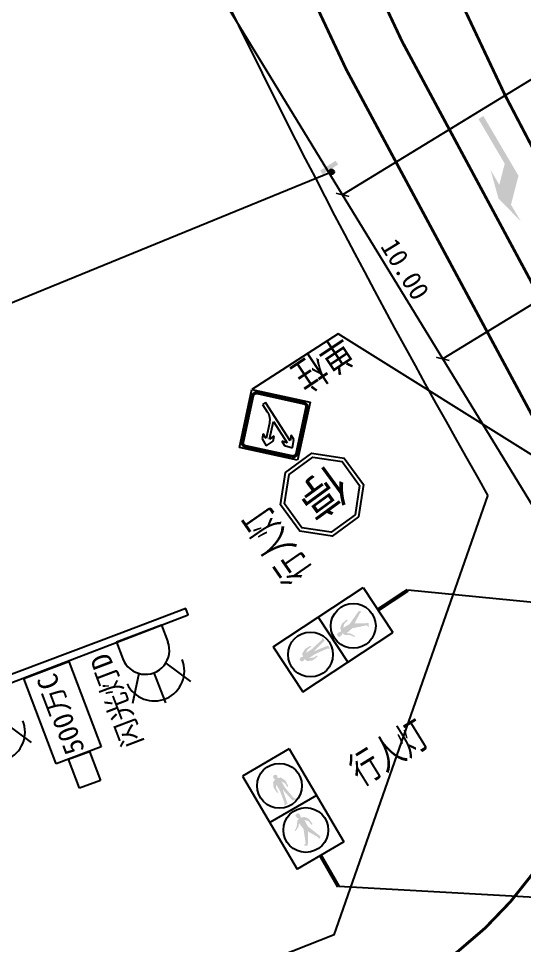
# Model space of a CAD drawing. Header units: millimetres. Extents: x 7233 to 195995, y 19522 to 226352.
# Drawn here: x 10197.56 to 10223.88, y 22416.57 to 22464.77 of the extents above; entities that cross this region are included whole.
import ezdxf

# ---------------------------------------------------------------- set-up
doc = ezdxf.new("R2010")
doc.units = ezdxf.units.MM
doc.linetypes.add('ACAD_ISO10W100', pattern=[18, 12, -3, 0, -3])
doc.linetypes.add('JTSS01', pattern=[6, 2, -4])
for name, color, linetype in [('@-交通信号', 7, 'Continuous'), ('@-交通标志', 7, 'Continuous'), ('@-监控设备', 7, 'Continuous'), ('@-设计标注', 7, 'Continuous'), ('@-道路红线', 1, 'Continuous'), ('AXIS', 2, 'Continuous'), ('交通标志', 7, 'Continuous')]:
    doc.layers.add(name, color=color, linetype=linetype)
doc.layers.add('@-道路标线', color=255, linetype='Continuous', lineweight=0)
doc.styles.add('--黑体', font='simhei.ttf')
doc.styles.add('宋体', font='')
doc.styles.add('黑体', font='simhei.ttf')
doc.styles.get('宋体').set_extended_font_data('SimSun')
doc.dimstyles.new('标志标注', dxfattribs={"dimtxt": 1, "dimasz": 0.5, "dimexe": 0, "dimexo": 0, "dimgap": 0.25, "dimtad": 1, "dimzin": 0, "dimdsep": 46, "dimtxsty": '--黑体', "dimblk": 'ARCHTICK', "dimcen": 0.09, "dimadec": 0, "dimazin": 0, "dimtfac": 1, "dimtix": 1, "dimtmove": 2, "dimatfit": 0, "dimfxl": 1, "dimtolj": 1, "dimtzin": 0, "dimarcsym": 0})

# ---------------------------------------------------------------- blocks, each defined once
blk = doc.blocks.new('_ArchTick')
at = {"color": 0, "linetype": 'ByBlock', "const_width": 0.15}
blk.add_lwpolyline([(-0.5, -0.5), (0.5, 0.5)], dxfattribs=at)
blk = doc.blocks.new('*D56')
at = {"layer": '@-设计标注', "color": 0, "lineweight": -2, "ltscale": 1.5, "transparency": 16777216}
for p, q in [((10228.088, 22452.244), (10219.626, 22447.073)), ((10230.055, 22430.007), (10219.626, 22447.073)), ((10238.516, 22435.178), (10230.055, 22430.007))]:
    blk.add_line(p, q, dxfattribs=at)
at = {"layer": 'Defpoints', "color": 0, "ltscale": 1.5, "transparency": 16777216}
for p in [(10228.088, 22452.244), (10219.626, 22447.073), (10238.516, 22435.178, 0)]:
    blk.add_point(p, dxfattribs=at)
at = {"layer": '@-设计标注', "color": 0, "lineweight": -2, "ltscale": 1.5, "transparency": 16777216, "xscale": 0.5, "yscale": 0.5, "zscale": 0.5}
for p, rotation in [((10219.626, 22447.073), 121.4288750562867), ((10230.055, 22430.007), 301.4288750562868)]:
    blk.add_blockref('_ArchTick', p, dxfattribs=dict(at, rotation=rotation))
at = {"layer": '@-设计标注', "color": 0, "ltscale": 1.5, "transparency": 16777216, "insert": (10225.486, 22438.934), "char_height": 1, "attachment_point": 5, "rotation": 301.4289, "style": '--黑体'}
blk.add_mtext('\\A1;20.00', dxfattribs=at)
blk = doc.blocks.new('*D57')
at = {"layer": '@-设计标注', "color": 0, "lineweight": -2, "ltscale": 1.5, "transparency": 16777216}
for p, q in [((10207.23, 22486.375), (10198.769, 22481.205)), ((10214.412, 22455.606), (10198.769, 22481.205)), ((10222.873, 22460.777), (10214.412, 22455.606))]:
    blk.add_line(p, q, dxfattribs=at)
at = {"layer": 'Defpoints', "color": 0, "ltscale": 1.5, "transparency": 16777216}
for p in [(10207.23, 22486.375, 0), (10198.769, 22481.205), (10222.873, 22460.777, 0)]:
    blk.add_point(p, dxfattribs=at)
at = {"layer": '@-设计标注', "color": 0, "lineweight": -2, "ltscale": 1.5, "transparency": 16777216, "xscale": 0.5, "yscale": 0.5, "zscale": 0.5}
for p, rotation in [((10198.769, 22481.205), 121.4288750562956), ((10214.412, 22455.606), 301.4288750562956)]:
    blk.add_blockref('_ArchTick', p, dxfattribs=dict(at, rotation=rotation))
at = {"layer": '@-设计标注', "color": 0, "ltscale": 1.5, "transparency": 16777216, "insert": (10207.235, 22468.799), "char_height": 1, "attachment_point": 5, "rotation": 301.4289, "style": '--黑体'}
blk.add_mtext('\\A1;30.00', dxfattribs=at)
blk = doc.blocks.new('A$C3CD052C4')
at = {"layer": '@-交通信号'}
h = blk.add_hatch(color=256, dxfattribs=at)
h.paths.add_polyline_path([(0.198, 4.356), (0.304, 4.182), (0.32, 3.934), (0.381, 3.967), (0.401, 4.276), (0.275, 4.548), (0.121, 4.589), (0.137, 4.65), (0.157, 4.715), (0.141, 4.776), (0.1, 4.814), (0.043, 4.83), (-0.015, 4.814), (-0.055, 4.776), (-0.071, 4.715), (-0.051, 4.65), (-0.035, 4.589), (-0.19, 4.548), (-0.316, 4.276), (-0.295, 3.967), (-0.234, 3.934), (-0.218, 4.182), (-0.113, 4.356), (-0.113, 3.967), (-0.234, 3.267), (-0.279, 3.257), (-0.291, 3.19), (-0.113, 3.19), (0.043, 3.967), (0.198, 3.19), (0.377, 3.19), (0.365, 3.257), (0.32, 3.267), (0.198, 3.967)])
h.paths.add_polyline_path([(-0.061, 1.636), (-0.348, 0.921), (-0.458, 0.919), (-0.477, 0.887), (-0.307, 0.779), (0.082, 1.403), (0.39, 0.855), (0.361, 0.823), (0.365, 0.797), (0.408, 0.779), (0.506, 0.859), (0.201, 1.639), (0.216, 2.02), (0.368, 1.86), (0.408, 1.596), (0.474, 1.636), (0.445, 1.947), (0.303, 2.15), (0.133, 2.208), (0.125, 2.252, 0.207228), (0.135, 2.45, 0.071106), (0.119, 2.472, 0.097589), (0.103, 2.484, 0.022233), (0.085, 2.492, 0.040799), (0.074, 2.494, 0.045979), (0.046, 2.497, 0.036358), (0.01, 2.494, 0.028309), (-0.009, 2.491, 0.024691), (-0.031, 2.484, 0.079385), (-0.056, 2.47, 0.12435), (-0.067, 2.455, 0.081145), (-0.072, 2.435, 0.069556), (-0.07, 2.412, 0.00473), (-0.068, 2.402, 0.009011), (-0.067, 2.397, 0.057142), (-0.061, 2.381, -0.068241), (-0.056, 2.368, -0.124353), (-0.057, 2.348, 0.089456), (-0.06, 2.321, 0.014819), (-0.058, 2.301, -0.022419), (-0.056, 2.28, 0.042847), (-0.056, 2.27, 0.182875), (-0.054, 2.264, 0.101619), (-0.045, 2.259, 0.029922), (-0.002, 2.249), (-0.002, 2.204), (-0.11, 2.179), (-0.181, 2.086), (-0.291, 1.94), (-0.331, 1.904), (-0.506, 1.794), (-0.453, 1.754), (-0.263, 1.853), (-0.216, 1.878), (-0.11, 2.021)])
for p, q in [((-1.402, 5.609), (-1.402, 0)), ((1.402, 5.609), (-1.402, 5.609)), ((1.402, 5.609), (1.402, 0)), ((1.402, 2.805), (-1.402, 2.805)), ((1.402, 0), (-1.402, 0))]:
    blk.add_line(p, q, dxfattribs=at)
at = {"layer": '@-交通信号', "color": 1}
blk.add_circle((0, 4.207), 1.166, dxfattribs=at)
at = {"layer": '@-交通信号', "color": 3}
blk.add_circle((0.016, 1.53), 1.166, dxfattribs=at)
blk = doc.blocks.new('A$C4F5065A2')
at = {"layer": '@-交通标志', "color": 1}
for points in [[(57.9, 197.6), (139.7, 197.6), (197.6, 139.7), (197.6, 57.9), (139.7, 0), (57.9, 0), (0, 57.9), (0, 139.7)], [(61.8, 188.1), (135.8, 188.1), (188.1, 135.8), (188.1, 61.8), (135.8, 9.5), (61.8, 9.5), (9.5, 61.8), (9.5, 135.8)]]:
    blk.add_lwpolyline(points, close=True, dxfattribs=at)
at = {"layer": '@-交通标志', "color": 7, "style": '黑体'}
blk.add_text('停', height=87.2, dxfattribs=at).set_placement((34.4, 53.7))
blk = doc.blocks.new('A$C13FF20AF')
at = {"layer": '交通标志', "color": 5}
for p, q in [((0, 7.8), (7.8, 15.59)), ((7.8, 15.59), (15.59, 7.79)), ((7.79, 0), (0, 7.8)), ((15.59, 7.79), (7.79, 0))]:
    blk.add_line(p, q, dxfattribs=at)
at = {"layer": '交通标志', "color": 7}
for p, q in [((0.98, 8.39), (7.22, 14.62)), ((1.17, 8.19), (7.41, 14.42)), ((8.19, 14.42), (14.42, 8.18)), ((8.39, 14.62), (14.62, 8.37)), ((7.31, 13.16), (6.28, 12.04)), ((6.28, 12.04), (6.28, 11.09)), ((8.35, 12.04), (7.31, 13.16)), ((8.35, 11.09), (8.35, 12.04)), ((6.28, 11.09), (6.97, 11.84)), ((6.97, 11.84), (6.96, 3.41)), ((7.65, 7.16), (7.65, 11.84)), ((7.65, 11.84), (8.35, 11.09)), ((10.03, 9.54), (7.65, 7.16)), ((8.46, 7), (10.52, 9.06)), ((9.69, 10.17), (9.02, 9.5)), ((9.02, 9.5), (10.03, 9.54)), ((11.21, 10.23), (9.69, 10.17)), ((10.52, 9.06), (10.48, 8.04)), ((10.48, 8.04), (11.15, 8.71)), ((11.15, 8.71), (11.21, 10.23)), ((0.92, 8.33), (0.98, 8.39)), ((7.21, 0.97), (0.97, 7.22)), ((1.13, 8.15), (1.17, 8.19)), ((7.4, 1.17), (1.17, 7.41)), ((14.42, 7.4), (8.18, 1.17)), ((8.36, 6.9), (8.46, 7)), ((14.62, 7.2), (8.37, 0.97)), ((14.44, 7.42), (14.42, 7.4)), ((14.65, 7.23), (14.62, 7.2)), ((7.65, 3.41), (7.65, 5.05)), ((6.96, 3.41), (7.65, 3.41)), ((7.27, 0.92), (7.21, 0.97)), ((7.44, 1.13), (7.4, 1.17))]:
    blk.add_line(p, q, dxfattribs=at)
for points in [[(7.22, 14.62), (7.28, 14.68), (7.35, 14.72), (7.42, 14.77), (7.49, 14.8), (7.57, 14.83), (7.65, 14.85), (7.72, 14.86), (7.8, 14.86), (7.88, 14.86), (7.96, 14.84), (8.04, 14.83), (8.11, 14.8), (8.19, 14.77), (8.26, 14.72), (8.33, 14.67)], [(7.41, 14.42), (7.45, 14.46), (7.5, 14.49), (7.55, 14.52), (7.6, 14.54), (7.65, 14.56), (7.7, 14.57), (7.75, 14.58), (7.8, 14.58), (7.86, 14.58), (7.91, 14.57), (7.96, 14.56), (8.01, 14.54), (8.06, 14.52), (8.11, 14.49), (8.15, 14.46), (8.19, 14.42)], [(0.97, 7.22), (0.92, 7.28), (0.87, 7.35), (0.83, 7.42), (0.79, 7.49), (0.77, 7.57), (0.75, 7.65), (0.74, 7.72), (0.73, 7.8), (0.74, 7.88), (0.75, 7.96), (0.77, 8.04), (0.79, 8.11), (0.83, 8.19), (0.87, 8.26), (0.92, 8.33)], [(1.17, 7.41), (1.13, 7.45), (1.1, 7.5), (1.07, 7.55), (1.05, 7.6), (1.03, 7.65), (1.02, 7.7), (1.01, 7.75), (1.01, 7.8), (1.01, 7.86), (1.02, 7.91), (1.03, 7.96), (1.05, 8.01), (1.07, 8.06), (1.1, 8.11), (1.13, 8.15)], [(7.65, 5.05), (7.65, 5.19), (7.66, 5.32), (7.68, 5.46), (7.7, 5.59), (7.73, 5.73), (7.77, 5.85), (7.81, 5.98), (7.86, 6.11), (7.91, 6.23), (7.97, 6.35), (8.04, 6.47), (8.11, 6.58), (8.19, 6.69), (8.27, 6.8), (8.36, 6.9)], [(14.42, 8.18), (14.44, 8.16), (14.46, 8.14), (14.48, 8.12), (14.49, 8.1), (14.51, 8.07), (14.52, 8.05), (14.53, 8.03), (14.54, 8), (14.55, 7.98), (14.56, 7.95), (14.57, 7.92), (14.57, 7.9), (14.58, 7.87), (14.58, 7.84), (14.58, 7.82), (14.58, 7.79), (14.58, 7.76), (14.58, 7.73), (14.58, 7.71), (14.57, 7.68), (14.57, 7.65), (14.56, 7.63), (14.55, 7.6), (14.54, 7.58), (14.53, 7.55), (14.52, 7.53), (14.51, 7.51), (14.49, 7.48), (14.48, 7.46), (14.46, 7.44), (14.44, 7.42)], [(14.62, 8.37), (14.65, 8.34), (14.67, 8.31), (14.7, 8.28), (14.72, 8.25), (14.74, 8.21), (14.76, 8.18), (14.78, 8.14), (14.8, 8.11), (14.81, 8.07), (14.82, 8.03), (14.84, 7.99), (14.84, 7.95), (14.85, 7.91), (14.86, 7.87), (14.86, 7.83), (14.86, 7.79), (14.86, 7.75), (14.86, 7.71), (14.85, 7.67), (14.84, 7.63), (14.84, 7.59), (14.82, 7.55), (14.81, 7.51), (14.8, 7.47), (14.78, 7.44), (14.76, 7.4), (14.74, 7.36), (14.72, 7.33), (14.7, 7.3), (14.67, 7.26), (14.65, 7.23)], [(8.37, 0.97), (8.31, 0.92), (8.24, 0.87), (8.17, 0.83), (8.1, 0.79), (8.03, 0.77), (7.95, 0.75), (7.87, 0.74), (7.79, 0.73), (7.71, 0.74), (7.63, 0.75), (7.55, 0.77), (7.48, 0.79), (7.41, 0.83), (7.34, 0.87), (7.27, 0.92)], [(8.18, 1.17), (8.14, 1.13), (8.09, 1.1), (8.05, 1.07), (8, 1.05), (7.95, 1.03), (7.89, 1.02), (7.84, 1.01), (7.79, 1.01), (7.74, 1.01), (7.68, 1.02), (7.63, 1.03), (7.58, 1.05), (7.53, 1.07), (7.49, 1.1), (7.44, 1.13)]]:
    blk.add_spline(points, degree=3, dxfattribs=at)
blk = doc.blocks.new('A$C291B26D4')
at = {"layer": '交通标志'}
blk.add_line((0.24, 0.205), (5.584, 0.269), dxfattribs=at)
for name, p, xscale, yscale, zscale, rotation in [('A$C4F5065A2', (3.501, 4.646), 0.0207999998472934, 0.0208000000566244, 0.0208, 4.070968802407461), ('A$C13FF20AF', (3.4, 0.243), 0.2804062249635773, 0.2804062250068, 0.2804062247775562, 0.6801314453254345)]:
    blk.add_blockref(name, p, dxfattribs=dict(at, xscale=xscale, yscale=yscale, zscale=zscale, rotation=rotation))
at = {"layer": '交通标志', "color": 0, "style": '黑体', "width": 0.8}
blk.add_text('单柱', height=1.5, rotation=1.5884, dxfattribs=at).set_placement((0.122, 0.343))
blk = doc.blocks.new('A$C1A410BDF')
blk.add_blockref('A$C291B26D4', (0, 0))
blk = doc.blocks.new('*D77')
at = {"layer": '@-设计标注', "color": 0, "lineweight": -2, "ltscale": 1.5, "transparency": 16777216}
for p, q in [((10225.362, 22462.298), (10214.412, 22455.606)), ((10219.626, 22447.073), (10214.412, 22455.606)), ((10230.576, 22453.765), (10219.626, 22447.073))]:
    blk.add_line(p, q, dxfattribs=at)
at = {"layer": 'Defpoints', "color": 0, "ltscale": 1.5, "transparency": 16777216}
for p in [(10225.362, 22462.298, 0), (10214.412, 22455.606), (10230.576, 22453.765, 0)]:
    blk.add_point(p, dxfattribs=at)
at = {"layer": '@-设计标注', "color": 0, "lineweight": -2, "ltscale": 1.5, "transparency": 16777216, "xscale": 0.5, "yscale": 0.5, "zscale": 0.5}
for p, rotation in [((10214.412, 22455.606), 121.4288750562956), ((10219.626, 22447.073), 301.4288750562956)]:
    blk.add_blockref('_ArchTick', p, dxfattribs=dict(at, rotation=rotation))
at = {"layer": '@-设计标注', "color": 0, "ltscale": 1.5, "transparency": 16777216, "insert": (10217.664, 22451.734), "char_height": 1, "attachment_point": 5, "rotation": 301.4289, "style": '--黑体'}
blk.add_mtext('\\A1;10.00', dxfattribs=at)
blk = doc.blocks.new('A$C25111850')
at = {"layer": '@-监控设备', "linetype": 'ByBlock', "lineweight": -3}
for points in [[(0.55, 0.951), (0.315, 0.974), (0.221, 0.023), (0.456, 0)], [(0.265, 0.53, 1), (0, 0.53, 1)]]:
    blk.add_hatch(color=14, dxfattribs=at).paths.add_polyline_path(points)
at = {"layer": '@-监控设备', "color": 14}
blk.add_circle((0.132, 0.53), 0.132, dxfattribs=at)
blk = doc.blocks.new('A$C2DB36726')
at = {"layer": '@-交通信号', "color": 0}
for p, q in [((0.925, 19.106), (0.271, 19.106)), ((0.925, 19.106), (0.271, 19.106)), ((0.271, 19.106), (0.926, 19.106)), ((0.271, 19.106), (0.271, 19.106)), ((0.271, 19.106), (0.271, 19.106)), ((0.271, 19.106), (0.271, 19.106)), ((0.271, 19.106), (0.271, 18.356)), ((0.926, 18.921), (0.271, 18.921)), ((-0.171, 18.324), (-0.023, 18.324)), ((-0.171, 18.324), (-0.171, 17.576)), ((-0.097, 18.324), (-0.097, 17.576)), ((-0.023, 18.324), (0.598, 18.392)), ((-0.023, 18.324), (-0.023, 17.576)), ((0.598, 18.392), (0.598, 17.365)), ((-0.171, 18.187), (-4.513, 18.151)), ((-0.321, 18.309), (-0.919, 18.249)), ((-0.919, 18.249), (-0.919, 18.184)), ((-0.919, 17.973), (-0.919, 17.926)), ((-0.919, 17.973), (-0.171, 17.973)), ((-0.919, 17.926), (-0.171, 17.926)), ((-0.321, 18.309), (-0.171, 18.309)), ((-4.513, 17.744), (-0.171, 17.712)), ((-0.919, 17.65), (-0.919, 17.716)), ((-0.321, 17.591), (-0.919, 17.65)), ((-0.321, 17.591), (-0.171, 17.591)), ((-0.171, 17.576), (-0.023, 17.576)), ((0.271, 17.365), (-0.023, 17.576)), ((0.271, 17.365), (0.598, 17.365)), ((0.761, 2.348), (0.271, 2.348)), ((0.759, 2.349), (0.274, 2.349)), ((0.923, 2.349), (0.274, 2.349)), ((0.03, 0.239), (0.181, 0.907)), ((0.271, 0.907), (0.181, 0.907)), ((0.575, 0.907), (0.575, 0.09)), ((0.575, 0.907), (0.622, 0.907)), ((0.622, 0.907), (0.622, 0.09)), ((0.926, 0.907), (1.016, 0.907)), ((1.167, 0.239), (1.016, 0.907)), ((0, 0.09), (1.197, 0.09)), ((0, 0.09), (0, 0)), ((0, 0), (1.197, 0)), ((0.03, 0.239), (0.03, 0.09)), ((1.167, 0.239), (1.167, 0.09)), ((1.197, 0.09), (1.197, 0))]:
    blk.add_line(p, q, dxfattribs=at)
at = {"layer": '@-交通信号', "color": 7}
for p, q in [((0.926, 19.106), (0.926, 0.09)), ((0.271, 17.366), (0.271, 0.09))]:
    blk.add_line(p, q, dxfattribs=at)
at = {"layer": '@-交通信号'}
for p, q in [((-12.122, 18.128), (-15.834, 18.118)), ((-4.513, 18.151), (-12.122, 18.128)), ((-15.834, 17.772), (-12.122, 17.763)), ((-12.122, 17.763), (-4.513, 17.744))]:
    blk.add_line(p, q, dxfattribs=at)
blk.add_lwpolyline([(-15.834, 18.118), (-15.834, 17.772)], dxfattribs=at)
at = {"layer": '@-交通信号', "color": 7, "const_width": 0.598}
blk.add_lwpolyline([(0.926, 4.741), (0.271, 4.741)], dxfattribs=at)
at = {"layer": '@-交通信号', "color": 0, "const_width": 0.598}
for points in [[(0.926, 3.544), (0.271, 3.544)], [(0.926, 2.348), (0.271, 2.348)], [(0.926, 1.151), (0.271, 1.151)]]:
    blk.add_lwpolyline(points, dxfattribs=at)
at = {"layer": '@-交通信号', "color": 0}
blk.add_solid([(0.035, 11.525), (0.035, 11.645), (0.394, 11.585)], dxfattribs=at)
blk = doc.blocks.new('A$C7B111818')
at = {"layer": '@-监控设备', "linetype": 'ByBlock', "lineweight": 20}
for p, q in [((0.356, 16.729), (0.351, 16.072)), ((0.928, 16.562), (0.355, 16.566)), ((0.929, 16.725), (0.356, 16.729)), ((0.929, 16.725), (0.356, 16.729)), ((0.356, 16.729), (0.929, 16.725)), ((0.356, 16.729), (0.356, 16.729)), ((0.356, 16.729), (0.356, 16.729)), ((0.356, 16.729), (0.356, 16.729)), ((0.929, 16.725), (0.811, 0.073)), ((-0.036, 16.046), (-0.041, 15.391)), ((-0.036, 16.046), (0.094, 16.045)), ((0.029, 16.046), (0.024, 15.391)), ((0.094, 16.045), (0.089, 15.39)), ((0.094, 16.045), (0.638, 16.101)), ((0.638, 16.101), (0.632, 15.202)), ((-13.755, 15.661), (-10.504, 15.63)), ((-10.502, 15.95), (-13.753, 15.964)), ((-10.504, 15.63), (-3.842, 15.565)), ((-3.84, 15.922), (-10.502, 15.95)), ((-0.037, 15.927), (-3.84, 15.922)), ((-0.693, 15.744), (-0.694, 15.703)), ((-0.694, 15.703), (-0.039, 15.698)), ((-0.693, 15.744), (-0.038, 15.74)), ((-0.167, 16.034), (-0.692, 15.985)), ((-0.692, 15.985), (-0.692, 15.928)), ((-0.167, 16.034), (-0.036, 16.033)), ((-3.842, 15.565), (-0.04, 15.511)), ((-0.695, 15.461), (-0.695, 15.518)), ((-0.172, 15.405), (-0.695, 15.461)), ((-0.172, 15.405), (-0.041, 15.404)), ((-0.041, 15.391), (0.089, 15.39)), ((0.345, 15.204), (0.089, 15.39)), ((0.345, 15.205), (0.238, 0.077)), ((0.345, 15.204), (0.632, 15.202)), ((0.681, 2.051), (0.252, 2.054)), ((0.68, 2.052), (0.254, 2.055)), ((0.823, 2.051), (0.254, 2.055)), ((0.028, 0.209), (0.164, 0.793)), ((0.243, 0.793), (0.164, 0.793)), ((0.509, 0.791), (0.504, 0.075)), ((0.509, 0.791), (0.55, 0.791)), ((0.55, 0.791), (0.545, 0.075)), ((0.816, 0.789), (0.895, 0.788)), ((1.023, 0.202), (0.895, 0.788)), ((0.001, 0.079), (0, 0)), ((0, 0), (1.048, -0.007)), ((0.001, 0.079), (1.048, 0.071)), ((0.028, 0.209), (0.027, 0.078)), ((1.023, 0.202), (1.022, 0.071)), ((1.048, 0.071), (1.048, -0.007))]:
    blk.add_line(p, q, dxfattribs=at)
at = {"layer": '@-监控设备', "linetype": 'ByBlock', "lineweight": 20, "flags": 128}
blk.add_lwpolyline([(-13.755, 15.661), (-13.753, 15.964)], dxfattribs=at)
at = {"layer": '@-监控设备', "linetype": 'ByBlock', "lineweight": 20, "const_width": 0.524}
for points in [[(0.84, 4.146), (0.267, 4.15)], [(0.833, 3.098), (0.259, 3.102)], [(0.825, 2.05), (0.252, 2.054)], [(0.818, 1.002), (0.244, 1.006)]]:
    blk.add_lwpolyline(points, dxfattribs=at)
at = {"layer": '@-监控设备', "linetype": 'ByBlock', "lineweight": 20}
blk.add_solid([(0.102, 10.092), (0.103, 10.197), (0.417, 10.142)], dxfattribs=at)
blk = doc.blocks.new('A$C498D7EB7')
at = {"layer": '@-监控设备', "linetype": 'Continuous', "ltscale": 2}
for p, q in [((0.742, 5.361), (0.742, 7.184)), ((0.742, 7.184), (2.043, 7.184)), ((2.043, 7.184), (2.043, 5.361)), ((0, 0.008), (0, 5.361)), ((0, 5.361), (2.817, 5.361)), ((2.043, 5.361), (0.742, 5.361)), ((2.817, 5.361), (2.817, 0.008)), ((2.817, 0.008), (0, 0.008))]:
    blk.add_line(p, q, dxfattribs=at)
at = {"layer": '@-监控设备', "style": '黑体'}
blk.add_text('500万C', height=1.2, rotation=270, dxfattribs=at).set_placement((0.947, 5.192))
blk = doc.blocks.new('A$C553501C0')
at = {"layer": '@-监控设备', "linetype": 'Continuous', "ltscale": 2}
for p, q in [((1.249, 2.179), (1.249, 3.853)), ((0.499, 1.929), (-0.363, 3.272)), ((1.998, 1.929), (2.86, 3.272)), ((1.998, 1.929), (2.767, 3.127)), ((0, 0), (0, 0.931)), ((2.497, 0), (2.497, 0.931)), ((0, 0), (2.497, 0))]:
    blk.add_line(p, q, dxfattribs=at)
for centre, major_axis, start_param, end_param in [((1.198, 2.093), (-1.108, 1.108), 4.005147, 7.088453), ((1.249, 0.931), (0.883, 0.883), 5.497787, 8.63938)]:
    blk.add_ellipse(centre, major_axis=major_axis, ratio=1, start_param=start_param, end_param=end_param, dxfattribs=at)
at = {"layer": '@-监控设备', "style": '黑体'}
blk.add_text('闪光灯D', height=1.0638, rotation=270, dxfattribs=at).set_placement((3.061, 5.377))
blk = doc.blocks.new('A$C0EA21B18')
at = {"layer": '@-交通信号', "rotation": 359.9999999084945}
blk.add_blockref('A$C2DB36726', (0, 0), dxfattribs=at)
at = {"layer": '@-监控设备', "xscale": 0.886492545279907, "yscale": 0.8864925452708121, "zscale": 0.8864925452717104}
blk.add_blockref('A$C498D7EB7', (-9.166, 18.174), dxfattribs=at)
at = {"layer": '@-监控设备'}
for p in [(-14.35, 18.121), (-5.474, 18.148)]:
    blk.add_blockref('A$C553501C0', p, dxfattribs=at)
at = {"layer": '@-监控设备', "xscale": 1.141956346736566, "yscale": 1.141956346740698, "zscale": 1.141956346739396, "rotation": 0.4063274448761323}
blk.add_blockref('A$C7B111818', (0, 0), dxfattribs=at)

msp = doc.modelspace()

# ---------------------------------------------------------------- hatches: boundary and pattern name
at = {"layer": '@-道路标线', "linetype": 'Continuous'}
msp.add_hatch(color=7, dxfattribs=at).paths.add_polyline_path([(10221.612, 22459.629), (10221.483, 22459.553), (10222.851, 22457.225), (10222.567, 22456.13), (10222.111, 22456.906), (10222.527, 22455.41), (10223.683, 22454.234), (10223.176, 22455.096), (10223.566, 22456.602), (10221.741, 22459.705)])

# ---------------------------------------------------------------- linework, layer by layer
at = {"layer": '@-交通信号', "linetype": 'Continuous', "lineweight": -3}
for p, q in [((10237.682, 22433.092, -31.077), (10217.802, 22435.041)), ((10234.16, 22418.512, -31.077), (10214.201, 22419.627))]:
    msp.add_line(p, q, dxfattribs=at)
at = {"layer": '@-交通信号', "const_width": 0.2, "flags": 128}
for points in [[(10216.256, 22434.019), (10217.802, 22435.041)], [(10213.276, 22421.233), (10214.201, 22419.627)]]:
    msp.add_lwpolyline(points, dxfattribs=at)
at = {"layer": '@-交通标志'}
msp.add_line((10237.03, 22434.076), (10214.194, 22448.381), dxfattribs=at)
at = {"layer": '@-监控设备', "flags": 128}
msp.add_lwpolyline([(10185.128, 22445.065), (10213.839, 22456.797)], dxfattribs=at)
at = {"layer": '@-道路标线', "color": 7, "linetype": 'Continuous', "const_width": 0.15, "elevation": 0, "flags": 128}
for points in [[(10199.299, 22505.226, 0.040451), (10228.27, 22443.563, 0.040451)], [(10196.256, 22504.087, 0.040451), (10225.449, 22441.948)], [(10215.441, 22413.407, 0.457015), (10225.449, 22441.948)], [(10216.635, 22410.385, 0.220656), (10230.12, 22424.565, 0.220656)]]:
    msp.add_lwpolyline(points, format="xyb", dxfattribs=at)
at = {"layer": '@-道路标线', "color": 7, "linetype": 'JTSS01', "const_width": 0.15, "elevation": 0, "flags": 128}
msp.add_lwpolyline([(10220.677, 22500.009, 0.040204), (10250, 22442.196, 0.032772)], format="xyb", dxfattribs=at)
at = {"layer": '@-道路标线', "color": 7, "linetype": 'JTSS01', "elevation": 0, "flags": 128}
for points in [[(10217.51, 22480.916, 0.15, 0.15, -0.012671), (10225.864, 22462.613, 0.15, 0.15, 0.006043), (10230.576, 22453.765, 0, 0, 0)], [(10214.279, 22478.964, 0.15, 0.15, -0.000387), (10222.873, 22460.777, 0.15, 0.15, 0.005986), (10227.585, 22451.94, 0, 0, 0)]]:
    msp.add_lwpolyline(points, format="xyseb", dxfattribs=at)
at = {"layer": '@-道路红线', "elevation": 0}
msp.add_lwpolyline([(10191.987, 22504.087, 0.041325), (10221.978, 22439.96)], format="xyb", dxfattribs=at)
msp.add_lwpolyline([(10191.987, 22504.087, 0.041325), (10221.978, 22439.96)], format="xyb", dxfattribs=at)
for points in [[(10213.971, 22417.128), (10221.978, 22439.96)], [(10213.971, 22417.128), (10221.978, 22439.96)], [(10213.971, 22417.128), (10130.179, 22384.031)]]:
    msp.add_lwpolyline(points, dxfattribs=at)
at = {"layer": 'AXIS', "color": 5, "linetype": 'ACAD_ISO10W100', "ltscale": 0.6}
for start in [192.66623, 199.48047]:
    msp.add_arc((10594.259, 22653.144, 0), 409, start, 228.6211, dxfattribs=at)

# ---------------------------------------------------------------- block references
at = {"layer": '@-交通信号'}
for p, rotation in [((10216.256, 22434.019), 123.4752289503532), ((10213.264, 22421.245), 30.40893126104424)]:
    msp.add_blockref('A$C3CD052C4', p, dxfattribs=dict(at, rotation=rotation))
at = {"layer": '@-交通标志', "rotation": 212.1040373881204}
msp.add_blockref('A$C1A410BDF', (10214.288, 22448.682), dxfattribs=at)
at = {"layer": '@-监控设备'}
for name, p, rotation in [('A$C25111850', (10214.337, 22457.02), 128.1411622450403), ('A$C0EA21B18', (10185.145, 22445.074), 200.8032830950592)]:
    msp.add_blockref(name, p, dxfattribs=dict(at, rotation=rotation))

# ---------------------------------------------------------------- texts
at = {"layer": '@-交通信号', "style": '宋体', "width": 0.7}
for rotation, p in [(124.7443, (10212.821, 22436.042, 0)), (31.678, (10215.383, 22424.843))]:
    msp.add_text('行人灯', height=1.5, rotation=rotation, dxfattribs=at).set_placement(p)

# ---------------------------------------------------------------- dimensions: what is measured, and where the dimension line sits
at = {"layer": '@-设计标注', "ltscale": 1.5}
for p1, p2, distance, picture, middle in [((10222.873, 22460.777, 0), (10207.23, 22486.375, 0), 9.916, '*D57', (10207.235, 22468.799)), ((10230.576, 22453.765, 0), (10225.362, 22462.298, 0), 12.833, '*D77', (10217.664, 22451.734)), ((10238.516, 22435.178, 0), (10228.088, 22452.244), 9.916, '*D56', (10225.486, 22438.934))]:
    dim = msp.add_aligned_dim(p1=p1, p2=p2, distance=distance, dimstyle='标志标注', dxfattribs=at)
    dim.commit()
    dim.dimension.update_dxf_attribs({"geometry": picture, "text_midpoint": middle})

doc.saveas('drawing.dxf')
